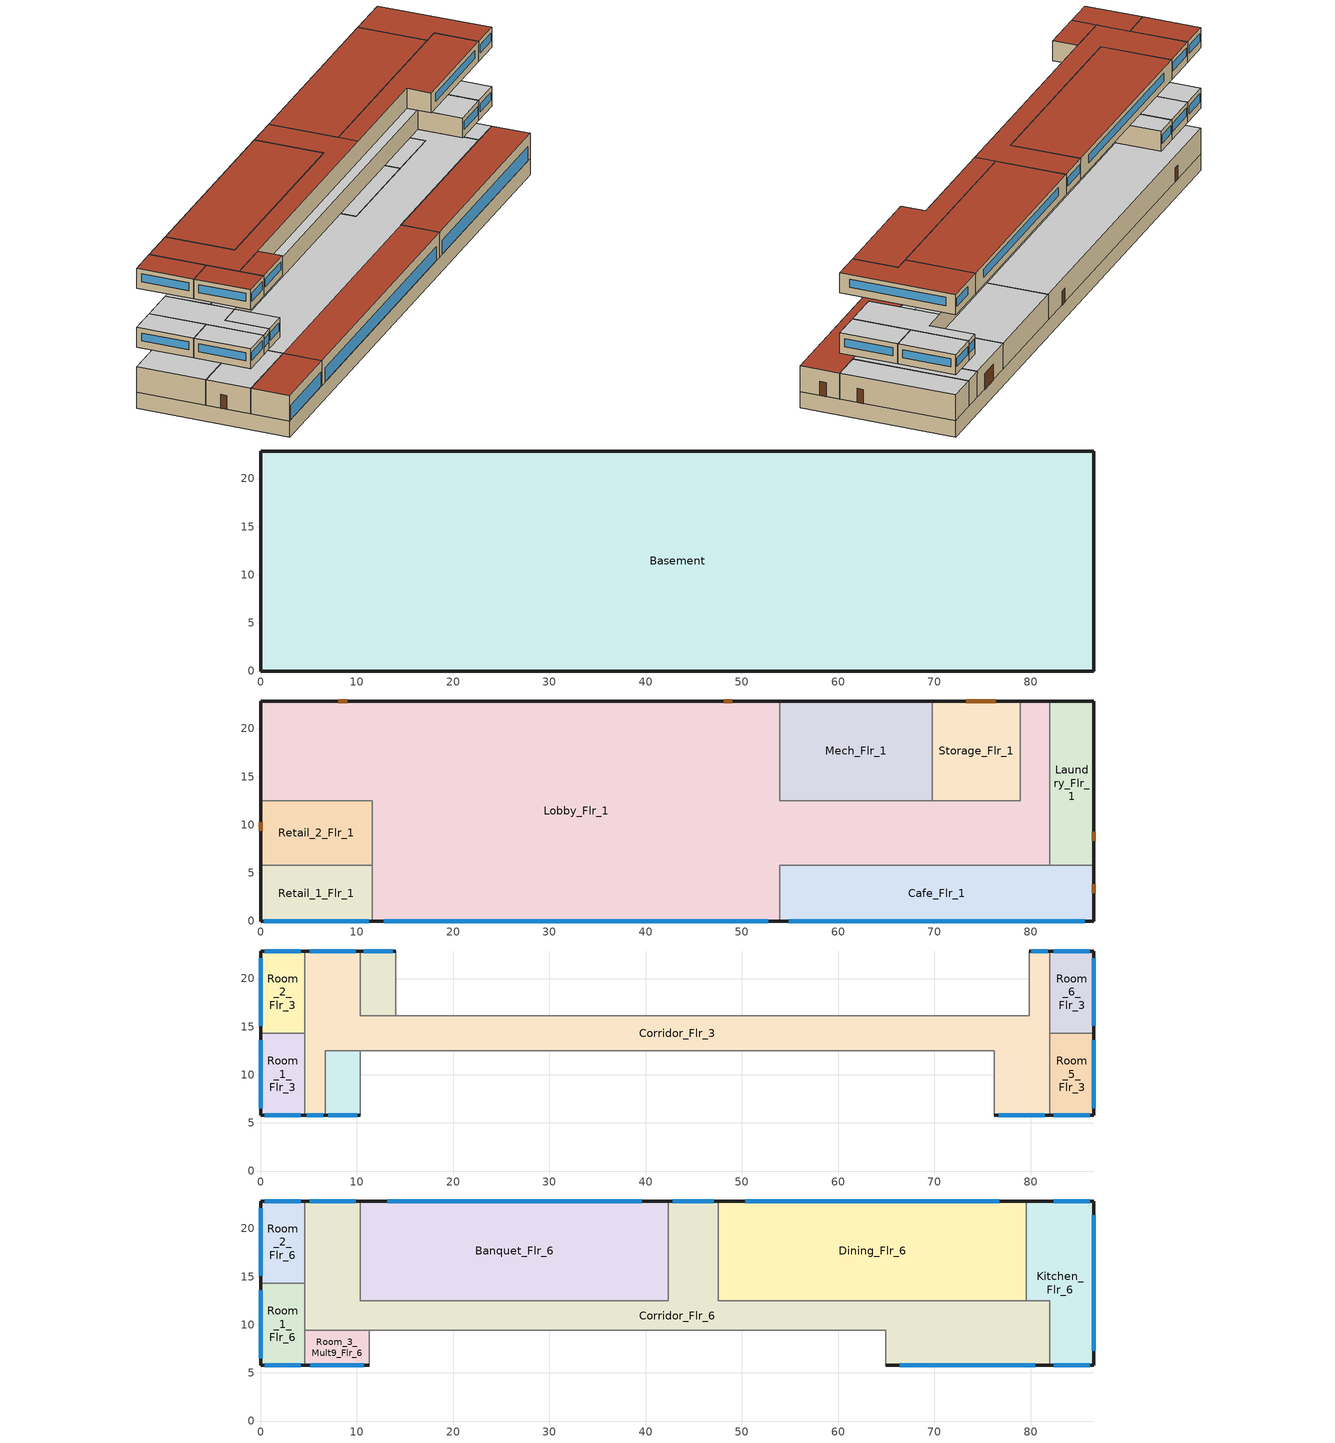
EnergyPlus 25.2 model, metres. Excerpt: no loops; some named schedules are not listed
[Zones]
Basement
 floor adiabatic (basement_floor): 86.56,22.86 86.56,0 0,0 0,22.86 z-2.44
 wall ground (Basement_Wall_North_Cfactor): 86.56,22.86 0,22.86 z-2.44:0
 wall ground (Basement_Wall_East_Cfactor): 86.56,0 86.56,22.86 z-2.44:0
 wall ground (Basement_Wall_South_Cfactor): 0,0 86.56,0 z-2.44:0
 wall ground (Basement_Wall_West_Cfactor): 0,22.86 0,0 z-2.44:0
Retail_1_Flr_1
 floor to Basement (nonres_floor): 11.58,5.79 11.58,0 0,0 0,5.79 z0
 wall outside (nonres_ext_wall_grd): 0,5.79 0,0 11.58,0 z0:3.96
 wall to Retail_2_Flr_1 (int_wall): 11.58,5.79 0,5.79 z0:3.96
 wall to Lobby_Flr_1 (int_wall): 11.58,0 11.58,5.79 z0:3.96
 window (NonresWindow_U_0.248_SHGC_0.21): 0.33,0 11.25,0 z0.15:2.28
 roof outside (nonres_roof): 0,5.79 0,0 11.58,0 11.58,5.79 z3.96
Retail_2_Flr_1
 floor to Basement (nonres_floor): 11.58,12.5 11.58,5.79 0,5.79 0,12.5 z0
 wall outside (nonres_ext_wall_grd): 0,12.5 0,5.79 z0:3.96
 wall to Lobby_Flr_1 (int_wall): 11.58,5.79 11.58,12.5 0,12.5 z0:3.96
 door (Swinging Door_con): 0,10.28 0,9.37 z0:2.13
 ceiling adiabatic (nonres_floor_ceiling): 0,12.5 0,5.79 11.58,5.79 11.58,12.5 z3.96
Mech_Flr_1
 floor to Basement (nonres_floor): 69.8,22.86 69.8,12.5 53.95,12.5 53.95,22.86 z0
 wall outside (nonres_ext_wall_grd): 69.8,22.86 53.95,22.86 z0:3.96
 wall to Storage_Flr_1 (int_wall): 69.8,12.5 69.8,22.86 z0:3.96
 wall to Lobby_Flr_1 (int_wall): 53.95,22.86 53.95,12.5 69.8,12.5 z0:3.96
 ceiling adiabatic (nonres_floor_ceiling): 53.95,22.86 53.95,12.5 69.8,12.5 69.8,22.86 z3.96
Storage_Flr_1
 floor to Basement (nonres_floor): 78.94,22.86 78.94,12.5 69.8,12.5 69.8,22.86 z0
 wall outside (nonres_ext_wall_grd): 78.94,22.86 69.8,22.86 z0:3.96
 wall to Lobby_Flr_1 (int_wall): 69.8,12.5 78.94,12.5 78.94,22.86 z0:3.96
 door (Overhead Door_con): 76.37,22.86 73.32,22.86 z0:2.44
 ceiling adiabatic (nonres_floor_ceiling): 69.8,22.86 69.8,12.5 78.94,12.5 78.94,22.86 z3.96
Laundry_Flr_1
 floor to Basement (nonres_floor): 86.56,22.86 86.56,5.79 81.99,5.79 81.99,22.86 z0
 wall outside (nonres_ext_wall_grd): 86.56,5.79 86.56,22.86 81.99,22.86 z0:3.96
 wall to Cafe_Flr_1 (int_wall): 81.99,5.79 86.56,5.79 z0:3.96
 wall to Lobby_Flr_1 (int_wall): 81.99,22.86 81.99,5.79 z0:3.96
 door (Swinging Door_con): 86.56,8.36 86.56,9.28 z0:2.13
 ceiling adiabatic (nonres_floor_ceiling): 81.99,22.86 81.99,5.79 86.56,5.79 86.56,22.86 z3.96
Cafe_Flr_1
 floor to Basement (nonres_floor): 86.56,5.79 86.56,0 53.95,0 53.95,5.79 z0
 wall outside (nonres_ext_wall_grd): 53.95,0 86.56,0 86.56,5.79 z0:3.96
 wall to Lobby_Flr_1 (int_wall): 81.99,5.79 53.95,5.79 53.95,0 z0:3.96
 window (NonresWindow_U_0.248_SHGC_0.21): 54.88,0 85.63,0 z0.15:2.28
 door (Swinging Door_con): 86.56,2.9 86.56,3.81 z0:2.13
 roof outside (nonres_roof): 53.95,5.79 53.95,0 86.56,0 86.56,5.79 z3.96
Lobby_Flr_1
 floor to Basement (nonres_floor): 0,12.5 0,22.86 53.95,22.86 53.95,0 11.58,0 11.58,12.5 z0; 53.95,12.5 78.94,12.5 78.94,22.86 81.99,22.86 81.99,5.79 53.95,5.79 z0
 wall outside (nonres_ext_wall_grd): 53.95,22.86 0,22.86 0,12.5 / 81.99,22.86 78.94,22.86 / 11.58,0 53.95,0 z0:3.96
 window (NonresWindow_U_0.248_SHGC_0.21): 12.79,0 52.74,0 z0.15:2.28
 door (Swinging Door_con): 49,22.86 48.09,22.86 / 8.99,22.86 8.08,22.86 z0:2.13
 ceiling adiabatic (nonres_floor_ceiling): 0,12.5 11.58,12.5 11.58,5.79 81.99,5.79 81.99,22.86 78.94,22.86 78.94,12.5 53.95,12.5 53.95,22.86 0,22.86 z3.96
 roof outside (nonres_roof): 11.58,5.79 11.58,0 53.95,0 53.95,5.79 z3.96
Room_1_Flr_3
 floor adiabatic (nonres_floor): 4.57,14.33 4.57,5.79 0,5.79 0,14.33 z7.01
 wall outside (res_ext_wall_mid): 0,14.33 0,5.79 4.57,5.79 z7.01:10.06
 wall to Room_2_Flr_3 (int_wall): 4.57,14.33 0,14.33 z7.01:10.06
 wall to Corridor_Flr_3 (int_wall): 4.57,5.79 4.57,14.33 z7.01:10.06
 window (ResWindow_U_0.248_SHGC_0.21): 0.4,5.79 4.17,5.79 / 0,13.58 0,6.54 z8.11:9.33
 ceiling adiabatic (nonres_floor_ceiling): 0,14.33 0,5.79 4.57,5.79 4.57,14.33 z10.06
Room_2_Flr_3
 floor adiabatic (nonres_floor): 4.57,22.86 4.57,14.33 0,14.33 0,22.86 z7.01
 wall outside (res_ext_wall_mid): 4.57,22.86 0,22.86 0,14.33 z7.01:10.06
 wall to Corridor_Flr_3 (int_wall): 4.57,14.33 4.57,22.86 z7.01:10.06
 window (ResWindow_U_0.248_SHGC_0.21): 4.17,22.86 0.4,22.86 / 0,22.11 0,15.07 z8.11:9.33
 ceiling adiabatic (nonres_floor_ceiling): 0,22.86 0,14.33 4.57,14.33 4.57,22.86 z10.06
Room_3_Mult19_Flr_3
 floor adiabatic (nonres_floor): 10.36,12.5 10.36,5.79 6.71,5.79 6.71,12.5 z7.01
 wall outside (res_ext_wall_mid): 6.71,5.79 10.36,5.79 z7.01:10.06
 wall adiabatic (int_wall): 10.36,5.79 10.36,12.5 6.71,12.5 6.71,5.79 z7.01:10.06
 window (ResWindow_U_0.248_SHGC_0.21): 7.03,5.79 10.04,5.79 z8.11:9.33
 ceiling adiabatic (nonres_floor_ceiling): 6.71,12.5 6.71,5.79 10.36,5.79 10.36,12.5 z10.06
Room_4_Mult19_Flr_3
 floor adiabatic (nonres_floor): 14.02,22.86 14.02,16.15 10.36,16.15 10.36,22.86 z7.01
 wall outside (res_ext_wall_mid): 14.02,22.86 10.36,22.86 z7.01:10.06
 wall adiabatic (int_wall): 10.36,22.86 10.36,16.15 14.02,16.15 14.02,22.86 z7.01:10.06
 window (ResWindow_U_0.248_SHGC_0.21): 13.7,22.86 10.68,22.86 z8.11:9.33
 ceiling adiabatic (nonres_floor_ceiling): 10.36,22.86 10.36,16.15 14.02,16.15 14.02,22.86 z10.06
Room_5_Flr_3
 floor adiabatic (nonres_floor): 86.56,14.33 86.56,5.79 81.99,5.79 81.99,14.33 z7.01
 wall outside (res_ext_wall_mid): 81.99,5.79 86.56,5.79 86.56,14.33 z7.01:10.06
 wall to Room_6_Flr_3 (int_wall): 86.56,14.33 81.99,14.33 z7.01:10.06
 wall to Corridor_Flr_3 (int_wall): 81.99,14.33 81.99,5.79 z7.01:10.06
 window (ResWindow_U_0.248_SHGC_0.21): 86.56,6.54 86.56,13.58 / 82.39,5.79 86.16,5.79 z8.11:9.33
 ceiling adiabatic (nonres_floor_ceiling): 81.99,14.33 81.99,5.79 86.56,5.79 86.56,14.33 z10.06
Room_6_Flr_3
 floor adiabatic (nonres_floor): 86.56,22.86 86.56,14.33 81.99,14.33 81.99,22.86 z7.01
 wall outside (res_ext_wall_mid): 86.56,14.33 86.56,22.86 81.99,22.86 z7.01:10.06
 wall to Corridor_Flr_3 (int_wall): 81.99,22.86 81.99,14.33 z7.01:10.06
 window (ResWindow_U_0.248_SHGC_0.21): 86.16,22.86 82.39,22.86 / 86.56,15.07 86.56,22.11 z8.11:9.33
 ceiling adiabatic (nonres_floor_ceiling): 81.99,22.86 81.99,14.33 86.56,14.33 86.56,22.86 z10.06
Corridor_Flr_3
 floor adiabatic (nonres_floor): 4.57,5.79 4.57,22.86 10.36,22.86 10.36,12.5 6.71,12.5 6.71,5.79 z7.01; 10.36,16.15 76.2,16.15 76.2,12.5 10.36,12.5 z7.01; 76.2,16.15 79.86,16.15 79.86,22.86 81.99,22.86 81.99,5.79 76.2,5.79 z7.01
 wall outside (nonres_ext_wall_mid): 10.36,22.86 4.57,22.86 / 81.99,22.86 79.86,22.86 / 4.57,5.79 6.71,5.79 / 76.2,5.79 81.99,5.79 z7.01:10.06
 wall adiabatic (int_wall): 6.71,5.79 6.71,12.5 76.2,12.5 76.2,5.79 / 79.86,22.86 79.86,16.15 10.36,16.15 10.36,22.86 z7.01:10.06
 window (NonresWindow_U_0.248_SHGC_0.21): 9.86,22.86 5.08,22.86 / 81.81,22.86 80.04,22.86 / 4.76,5.79 6.52,5.79 / 76.71,5.79 81.48,5.79 z8.11:9.33
 ceiling adiabatic (nonres_floor_ceiling): 4.57,5.79 6.71,5.79 6.71,12.5 10.36,12.5 10.36,22.86 4.57,22.86 z10.06; 10.36,12.5 76.2,12.5 76.2,16.15 10.36,16.15 z10.06; 76.2,5.79 81.99,5.79 81.99,22.86 79.86,22.86 79.86,16.15 76.2,16.15 z10.06
Room_1_Flr_6
 floor adiabatic (nonres_floor): 4.57,14.33 4.57,5.79 0,5.79 0,14.33 z16.15
 wall outside (res_ext_wall_top): 0,14.33 0,5.79 4.57,5.79 z16.15:19.2
 wall to Room_2_Flr_6 (int_wall): 4.57,14.33 0,14.33 z16.15:19.2
 wall adiabatic (int_wall): 4.57,5.79 4.57,14.33 z16.15:19.2
 window (ResWindow_U_0.248_SHGC_0.21): 0.4,5.79 4.17,5.79 / 0,13.58 0,6.54 z17.26:18.48
 roof outside (res_roof): 0,14.33 0,5.79 4.57,5.79 4.57,14.33 z19.2
Room_2_Flr_6
 floor adiabatic (nonres_floor): 4.57,22.86 4.57,14.33 0,14.33 0,22.86 z16.15
 wall outside (res_ext_wall_top): 4.57,22.86 0,22.86 0,14.33 z16.15:19.2
 wall adiabatic (int_wall): 4.57,14.33 4.57,22.86 z16.15:19.2
 window (ResWindow_U_0.248_SHGC_0.21): 4.17,22.86 0.4,22.86 / 0,22.11 0,15.07 z17.26:18.48
 roof outside (res_roof): 0,22.86 0,14.33 4.57,14.33 4.57,22.86 z19.2
Room_3_Mult9_Flr_6
 floor adiabatic (nonres_floor): 11.28,9.45 11.28,5.79 4.57,5.79 4.57,9.45 z16.15
 wall outside (res_ext_wall_top): 4.57,5.79 11.28,5.79 z16.15:19.2
 wall adiabatic (int_wall): 11.28,5.79 11.28,9.45 4.57,9.45 4.57,5.79 z16.15:19.2
 window (ResWindow_U_0.248_SHGC_0.21): 5.16,5.79 10.69,5.79 z17.26:18.48
 roof outside (res_roof): 4.57,9.45 4.57,5.79 11.28,5.79 11.28,9.45 z19.2
Banquet_Flr_6
 floor adiabatic (nonres_floor): 42.37,22.86 42.37,12.5 10.36,12.5 10.36,22.86 z16.15
 wall outside (nonres_ext_wall_top): 42.37,22.86 10.36,22.86 z16.15:19.2
 wall to Corridor_Flr_6 (int_wall): 10.36,22.86 10.36,12.5 42.37,12.5 42.37,22.86 z16.15:19.2
 window (NonresWindow_U_0.248_SHGC_0.21): 39.57,22.86 13.16,22.86 z17.26:18.48
 roof outside (nonres_roof): 10.36,22.86 10.36,12.5 42.37,12.5 42.37,22.86 z19.2
Dining_Flr_6
 floor adiabatic (nonres_floor): 79.55,22.86 79.55,12.5 47.55,12.5 47.55,22.86 z16.15
 wall outside (nonres_ext_wall_top): 79.55,22.86 47.55,22.86 z16.15:19.2
 wall to Kitchen_Flr_6 (int_wall): 79.55,12.5 79.55,22.86 z16.15:19.2
 wall adiabatic (int_wall): 47.55,12.5 79.55,12.5 z16.15:19.2
 wall to Corridor_Flr_6 (int_wall): 47.55,22.86 47.55,12.5 z16.15:19.2
 window (NonresWindow_U_0.248_SHGC_0.21): 76.75,22.86 50.35,22.86 z17.26:18.48
 roof outside (nonres_roof): 47.55,22.86 47.55,12.5 79.55,12.5 79.55,22.86 z19.2
Kitchen_Flr_6
 floor adiabatic (nonres_floor): 79.55,12.5 79.55,22.86 86.56,22.86 86.56,5.79 81.99,5.79 81.99,12.5 z16.15
 wall outside (nonres_ext_wall_top): 81.99,5.79 86.56,5.79 86.56,22.86 79.55,22.86 z16.15:19.2
 wall adiabatic (int_wall): 79.55,12.5 81.99,12.5 z16.15:19.2
 wall to Corridor_Flr_6 (int_wall): 81.99,12.5 81.99,5.79 z16.15:19.2
 window (NonresWindow_U_0.248_SHGC_0.21): 86.16,22.86 82.39,22.86 / 86.56,7.29 86.56,21.37 / 82.39,5.79 86.16,5.79 z17.26:18.48
 roof outside (nonres_roof): 79.55,12.5 81.99,12.5 81.99,5.79 86.56,5.79 86.56,22.86 79.55,22.86 z19.2
Corridor_Flr_6
 floor adiabatic (nonres_floor): 4.57,9.45 4.57,22.86 10.36,22.86 10.36,12.5 42.37,12.5 42.37,22.86 47.55,22.86 47.55,12.5 81.99,12.5 81.99,5.79 64.92,5.79 64.92,9.45 z16.15
 wall outside (nonres_ext_wall_top): 10.36,22.86 4.57,22.86 / 47.55,22.86 42.37,22.86 / 64.92,5.79 81.99,5.79 z16.15:19.2
 wall adiabatic (int_wall): 81.99,12.5 47.55,12.5 / 4.57,22.86 4.57,9.45 64.92,9.45 64.92,5.79 z16.15:19.2
 window (NonresWindow_U_0.248_SHGC_0.21): 9.86,22.86 5.08,22.86 / 47.09,22.86 42.82,22.86 / 66.42,5.79 80.5,5.79 z17.26:18.48
 roof outside (nonres_roof): 4.57,9.45 47.55,9.45 47.55,22.86 42.37,22.86 42.37,12.5 10.36,12.5 10.36,22.86 4.57,22.86 z19.2; 47.55,9.45 64.92,9.45 64.92,5.79 81.99,5.79 81.99,12.5 47.55,12.5 z19.2
[Building]
HotelLarge: North Axis=0; Terrain=City; Loads Convergence Tolerance Value=0.04; Temperature Convergence Tolerance Value=0.2; Solar Distribution=FullInteriorAndExterior; Maximum Number of Warmup Days=50; Minimum Number of Warmup Days=6
[Site:Location]
Albuquerque.Intl.Sunport_NM_USA WMO=723650: Latitude=35.04; Longitude=-106.62; Time Zone=-7; Elevation=1620
[SizingPeriod:DesignDay] Day of Month=21; DryBulb Temperature Range Modifier Type=DefaultMultipliers; Humidity Condition Type=Wetbulb; Barometric Pressure=83318; Rain Indicator=No; Snow Indicator=No; Daylight Saving Time Indicator=No
Name | Month | Day Type | Maximum DryBulb Temperature | Daily DryBulb Temperature Range | Wetbulb or DewPoint at Maximum DryBulb | Wind Speed | Wind Direction | Solar Model Indicator | Sky Clearness | ASHRAE Clear Sky Optical Depth for Beam Irradiance taub | ASHRAE Clear Sky Optical Depth for Diffuse Irradiance taud
Albuquerque.Intl.Sunport_NM_USA Ann Htg 99.6% Condns DB | 12 | WinterDesignDay | -7.9 | 0 | -7.9 | 3.2 | 0 | ASHRAEClearSky | 0
Albuquerque.Intl.Sunport_NM_USA Ann Clg .4% Condns DB=>MWB | 7 | SummerDesignDay | 35.1 | 13.5 | 15.7 | 4.4 | 220 | ASHRAETau |  | 0.463 | 1.887
[Site:GroundTemperature:FCfactorMethod]
January Ground Temperature=13.7; February Ground Temperature=7; March Ground Temperature=2.1; April Ground Temperature=2.6; May Ground Temperature=4.3; June Ground Temperature=8.8; July Ground Temperature=13.9; August Ground Temperature=17.8; September Ground Temperature=23.2; October Ground Temperature=25.6; November Ground Temperature=24.1; December Ground Temperature=20.5
[Site:WaterMainsTemperature]
Calculation Method=Correlation; Annual Average Outdoor Air Temperature=13.6333; Maximum Difference In Monthly Average Outdoor Air Temperatures=23.5
[Material]
Name | Roughness | Thickness | Conductivity | Density | Specific Heat | Thermal Absorptance | Solar Absorptance | Visible Absorptance
Std Wood 6inch | MediumSmooth | 0.15 | 0.12 | 540 | 1210 | 0.9 | 0.7 | 0.7
F08 Metal surface | Smooth | 0.0008 | 45.28 | 7824 | 500
F13 Built-up roofing | Rough | 0.0095 | 0.16 | 1120 | 1460 | 0.9 | 0.77
G01 13mm gypsum board | Smooth | 0.0127 | 0.16 | 800 | 1090 | 0.9 | 0.7 | 0.5
200mm Normalweight concrete wall | MediumRough | 0.2032 | 2.31 | 2322 | 832
100mm Normalweight concrete floor | MediumRough | 0.1016 | 2.31 | 2322 | 832
M10 200mm concrete block basement wall | MediumRough | 0.2032 | 1.326 | 1842 | 912
[Material:NoMass] Thermal Absorptance=0.9; Solar Absorptance=0.7
Name | Roughness | Thermal Resistance | Visible Absorptance
Opaque Door panel_con | MediumRough | 0.475973 | 0.7
Overhead Door_con Panel | MediumRough | 0.568097 | 0.7
CP02 CARPET PAD | VeryRough | 0.21648 | 0.8
Nonres_Roof_Insulation; Res_Roof_Insulation | MediumSmooth | 5.30668 | 0.7
Nonres_Exterior_Wall_Insulation_grd | MediumSmooth | 1.15784 | 0.7
Nonres_Exterior_Wall_Insulation_mid | MediumSmooth | 0.958386 | 0.7
Nonres_Exterior_Wall_Insulation_top | MediumSmooth | 0.967686 | 0.7
Res_Exterior_Wall_Insulation_mid | MediumSmooth | 1.10229 | 0.7
Res_Exterior_Wall_Insulation_top | MediumSmooth | 1.11382 | 0.7
Nonres_Floor_Insulation | MediumSmooth | 4.13066 | 0.7
[WindowMaterial:SimpleGlazingSystem] UFactor=1.40821; Solar Heat Gain Coefficient=0.21; Visible Transmittance=0.29
Glazing Layer; Residential Window Glazing Layer
[Construction]
Swinging Door_con: Opaque Door panel_con
Overhead Door_con: Overhead Door_con Panel
InteriorFurnishings: Std Wood 6inch
int_wall: G01 13mm gypsum board, G01 13mm gypsum board
nonres_roof: F13 Built-up roofing, Nonres_Roof_Insulation, F08 Metal surface
res_roof: F13 Built-up roofing, Res_Roof_Insulation, F08 Metal surface
nonres_ext_wall_grd: 200mm Normalweight concrete wall, Nonres_Exterior_Wall_Insulation_grd, G01 13mm gypsum board
nonres_ext_wall_mid: 200mm Normalweight concrete wall, Nonres_Exterior_Wall_Insulation_mid, G01 13mm gypsum board
nonres_ext_wall_top: 200mm Normalweight concrete wall, Nonres_Exterior_Wall_Insulation_top, G01 13mm gypsum board
res_ext_wall_mid: 200mm Normalweight concrete wall, Res_Exterior_Wall_Insulation_mid, G01 13mm gypsum board
res_ext_wall_top: 200mm Normalweight concrete wall, Res_Exterior_Wall_Insulation_top, G01 13mm gypsum board
nonres_floor: Nonres_Floor_Insulation, 100mm Normalweight concrete floor, CP02 CARPET PAD
nonres_floor_ceiling: CP02 CARPET PAD, 100mm Normalweight concrete floor, Nonres_Floor_Insulation
basement_floor: M10 200mm concrete block basement wall, CP02 CARPET PAD
NonresWindow_U_0.248_SHGC_0.21: Glazing Layer
ResWindow_U_0.248_SHGC_0.21: Residential Window Glazing Layer
[Construction:CfactorUndergroundWall] CFactor=0.675682; Height=2.439
Basement_Wall_North_Cfactor; Basement_Wall_East_Cfactor; Basement_Wall_South_Cfactor; Basement_Wall_West_Cfactor
[Zone] Type=1; Ceiling Height=-9999; Floor Area=autocalculate; Part of Total Floor Area=Yes
Name | Multiplier | Volume
Basement | 1 | 4826.41
Retail_1_Flr_1 | 1 | 265.7636
Retail_2_Flr_1 | 1 | 307.7552
Mech_Flr_1 | 1 | 650.7972
Storage_Flr_1 | 1 | 375.4741
Laundry_Flr_1 | 1 | 309.2236
Cafe_Flr_1 | 1 | 748.3463
Lobby_Flr_1 | 1 | 5183.56
Room_1_Flr_3; Room_5_Flr_3 | 4 | 118.9391
Room_2_Flr_3; Room_6_Flr_3 | 4 | 118.9252
Room_3_Mult19_Flr_3 | 76 | 74.7487
Room_4_Mult19_Flr_3 | 76 | 74.7691
Corridor_Flr_3 | 4 | 1186.91
Room_1_Flr_6 | 1 | 118.9391
Room_2_Flr_6 | 1 | 118.9252
Room_3_Mult9_Flr_6 | 9 | 74.7691
Banquet_Flr_6; Dining_Flr_6 | 1 | 1010.89
Kitchen_Flr_6 | 1 | 314.872
Corridor_Flr_6 | 1 | 1256.16
[InternalMass] Construction=InteriorFurnishings
Name | Zone or ZoneList | Surface Area
Basement_InternalMass_1 | Basement | 3957.66
Retail_1_Flr_1_InternalMass_1 | Retail_1_Flr_1 | 134.1427
Retail_2_Flr_1_InternalMass_1 | Retail_2_Flr_1 | 155.3378
Mech_Flr_1_InternalMass_1 | Mech_Flr_1 | 328.4864
Storage_Flr_1_InternalMass_1 | Storage_Flr_1 | 189.5185
Laundry_Flr_1_InternalMass_1 | Laundry_Flr_1 | 156.0789
Cafe_Flr_1_InternalMass_1 | Cafe_Flr_1 | 377.7238
Lobby_Flr_1_InternalMass_1 | Lobby_Flr_1 | 2616.37
Room_1_Flr_3_InternalMass_1 | Room_1_Flr_3 | 78.044
Room_2_Flr_3_InternalMass_1 | Room_2_Flr_3 | 78.0349
Room_3_Mult19_Flr_3_InternalMass_1 | Room_3_Mult19_Flr_3 | 49.0477
Room_4_Mult19_Flr_3_InternalMass_1 | Room_4_Mult19_Flr_3 | 49.0611
Room_5_Flr_3_InternalMass_1 | Room_5_Flr_3 | 78.044
Room_6_Flr_3_InternalMass_1 | Room_6_Flr_3 | 78.0349
Corridor_Flr_3_InternalMass_1 | Corridor_Flr_3 | 778.8094
Room_1_Flr_6_InternalMass_1 | Room_1_Flr_6 | 78.044
Room_2_Flr_6_InternalMass_1 | Room_2_Flr_6 | 78.0349
Room_3_Mult9_Flr_6_InternalMass_1 | Room_3_Mult9_Flr_6 | 49.0611
Banquet_Flr_6_InternalMass_1 | Banquet_Flr_6 | 663.3149
Dining_Flr_6_InternalMass_1 | Dining_Flr_6 | 663.3149
Kitchen_Flr_6_InternalMass_1 | Kitchen_Flr_6 | 206.6089
Corridor_Flr_6_InternalMass_1 | Corridor_Flr_6 | 824.2494
[People] Number of People Calculation Method=People; Fraction Radiant=0.3; Sensible Heat Fraction=AUTOCALCULATE; Activity Level Schedule=ACTIVITY_SCH; Enable ASHRAE 55 Comfort Warnings=No; Mean Radiant Temperature Calculation Type=EnclosureAveraged; Work Efficiency Schedule=WORK_EFF_SCH; Clothing Insulation Calculation Method=ClothingInsulationSchedule; Clothing Insulation Schedule=CLOTHING_SCH; Air Velocity Schedule=AIR_VELO_SCH; Thermal Comfort Model 1 Type=FANGER
Name | Zone or ZoneList or Space or SpaceList | Number of People Schedule | Number of People
Basement People | Basement | BLDG_OCC_SCH | 106.499
Retail_1_Flr_1 People | Retail_1_Flr_1 | BLDG_OCC_SCH | 10.829
Retail_2_Flr_1 People | Retail_2_Flr_1 | BLDG_OCC_SCH | 12.54
Laundry_Flr_1 People | Laundry_Flr_1 | BLDG_OCC_SCH | 8.4
Cafe_Flr_1 People | Cafe_Flr_1 | BLDG_OCC_SCH | 142.3
Lobby_Flr_1 People | Lobby_Flr_1 | BLDG_OCC_SCH | 422.435
Room_1_Flr_3 People | Room_1_Flr_3 | GuestRoom_Occ_Sch | 1.5
Room_2_Flr_3 People | Room_2_Flr_3 | GuestRoom_Occ_Sch | 1.5
Room_3_Mult19_Flr_3 People | Room_3_Mult19_Flr_3 | ALWAYS_OFF | 1.5
Room_4_Mult19_Flr_3 People | Room_4_Mult19_Flr_3 | GuestRoom_Occ_Sch | 1.5
Room_5_Flr_3 People | Room_5_Flr_3 | GuestRoom_Occ_Sch | 1.5
Room_6_Flr_3 People | Room_6_Flr_3 | GuestRoom_Occ_Sch | 1.5
Room_1_Flr_6 People | Room_1_Flr_6 | GuestRoom_Occ_Sch | 1.5
Room_2_Flr_6 People | Room_2_Flr_6 | GuestRoom_Occ_Sch | 1.5
Room_3_Mult9_Flr_6 People | Room_3_Mult9_Flr_6 | GuestRoom_Occ_Sch | 1.5
Banquet_Flr_6 People | Banquet_Flr_6 | BLDG_OCC_SCH | 249.896
Dining_Flr_6 People | Dining_Flr_6 | BLDG_OCC_SCH | 249.896
Kitchen_Flr_6 People | Kitchen_Flr_6 | BLDG_OCC_SCH | 22.238
STORAGE_FLR_1 People | STORAGE_FLR_1 | BLDG_OCC_SCH | 2.04
CORRIDOR_FLR_3 People | CORRIDOR_FLR_3 | BLDG_OCC_SCH | 20.957
CORRIDOR_FLR_6 People | CORRIDOR_FLR_6 | BLDG_OCC_SCH | 22.18
MECH_FLR_1 People | MECH_FLR_1 | BLDG_OCC_SCH | 2.652
[Lights] Design Level Calculation Method=Watts/Area; Return Air Fraction=0; Fraction Radiant=0.7; Fraction Visible=0.2; Fraction Replaceable=1; EndUse Subcategory=LightsWired; Return Air Fraction Calculated from Plenum Temperature=No
Name | Zone or ZoneList or Space or SpaceList | Schedule | Watts per Floor Area
Basement_Lights | Basement | ltg_sch_basement | 6.20374
Retail_1_Flr_1_Lights | Retail_1_Flr_1 | ltg_sch_retail | 7.55566
Retail_2_Flr_1_Lights | Retail_2_Flr_1 | ltg_sch_retail | 7.55566
Mech_Flr_1_Lights | Mech_Flr_1 | ltg_sch_mechanic | 7.26025
Storage_Flr_1_Lights | Storage_Flr_1 | ltg_sch_storage | 3.779423
Laundry_Flr_1_Lights | Laundry_Flr_1 | ltg_sch_laundry | 5.21511
Cafe_Flr_1_Lights | Cafe_Flr_1 | ltg_sch_dining | 7.771532
Lobby_Flr_1_Lights | Lobby_Flr_1 | ltg_sch_lobby | 8.180564
Room_1_Flr_3_Lights | Room_1_Flr_3 | ltg_sch_guestroom | 4.4132
Room_2_Flr_3_Lights | Room_2_Flr_3 | ltg_sch_guestroom | 4.4132
Room_3_Mult19_Flr_3_Lights | Room_3_Mult19_Flr_3 | ltg_sch_guestroom | 4.4132
Room_4_Mult19_Flr_3_Lights | Room_4_Mult19_Flr_3 | ltg_sch_guestroom | 4.4132
Room_5_Flr_3_Lights | Room_5_Flr_3 | ltg_sch_guestroom | 4.4132
Room_6_Flr_3_Lights | Room_6_Flr_3 | ltg_sch_guestroom | 4.4132
Corridor_Flr_3_Lights | Corridor_Flr_3 | ltg_sch_corridor | 4.499314
Room_1_Flr_6_Lights | Room_1_Flr_6 | ltg_sch_guestroom | 4.4132
Room_2_Flr_6_Lights | Room_2_Flr_6 | ltg_sch_guestroom | 4.4132
Room_3_Mult9_Flr_6_Lights | Room_3_Mult9_Flr_6 | ltg_sch_guestroom | 4.4132
Banquet_Flr_6_Lights | Banquet_Flr_6 | ltg_sch_dining | 7.771532
Dining_Flr_6_Lights | Dining_Flr_6 | ltg_sch_dining | 7.771532
Kitchen_Flr_6_Lights | Kitchen_Flr_6 | ltg_sch_kitchen | 12.1686
Corridor_Flr_6_Lights | Corridor_Flr_6 | ltg_sch_corridor | 4.499314
[ElectricEquipment] Design Level Calculation Method=EquipmentLevel
Name | Zone or ZoneList or Space or SpaceList | Schedule | Design Level | Fraction Latent | Fraction Radiant | Fraction Lost | EndUse Subcategory
Basement_MiscPlug_Equip | Basement | BASEMENT_EQUIP_SCH | 10646.1 | 0 | 0.5 | 0 | MiscPlug
Retail_1_Flr_1_MiscPlug_Equip | Retail_1_Flr_1 | BLDG_EQUIP_SCH | 721.6879 | 0 | 0.5 | 0 | MiscPlug
Retail_2_Flr_1_MiscPlug_Equip | Retail_2_Flr_1 | BLDG_EQUIP_SCH | 835.7173 | 0 | 0.5 | 0 | MiscPlug
Mech_Flr_1_MiscPlug_Equip | Mech_Flr_1 | BLDG_EQUIP_SCH | 883.6283 | 0 | 0.5 | 0 | MiscPlug
Storage_Flr_1_MiscPlug_Equip | Storage_Flr_1 | BLDG_EQUIP_SCH | 254.9024 | 0 | 0.5 | 0 | MiscPlug
Laundry_Flr_1_MiscPlug_Equip | Laundry_Flr_1 | BLDG_EQUIP_SCH | 4813.47 | 0 | 0.5 | 0 | MiscPlug
Cafe_Flr_1_MiscPlug_Equip | Cafe_Flr_1 | BLDG_EQUIP_SCH | 1016.08 | 0 | 0.5 | 0 | MiscPlug
Lobby_Flr_1_MiscPlug_Equip | Lobby_Flr_1 | BLDG_EQUIP_SCH | 10557.1 | 0 | 0.5 | 0 | MiscPlug
Room_1_Flr_3_PlugMisc_Equip | Room_1_Flr_3 | Guestroom_Eqp_Sch_Adva | 263.3986 | 0 | 0.5 | 0 | MiscPlug
Room_2_Flr_3_PlugMisc_Equip | Room_2_Flr_3 | Guestroom_Eqp_Sch_Adva | 263.3678 | 0 | 0.5 | 0 | MiscPlug
Room_3_Mult19_Flr_3_PlugMisc_Equip | Room_3_Mult19_Flr_3 | Guestroom_Eqp_Sch_Adva | 257.9908 | 0 | 0.5 | 0 | MiscPlug
Room_4_Mult19_Flr_3_PlugMisc_Equip | Room_4_Mult19_Flr_3 | Guestroom_Eqp_Sch_Adva | 258.0614 | 0 | 0.5 | 0 | MiscPlug
Room_5_Flr_3_PlugMisc_Equip | Room_5_Flr_3 | Guestroom_Eqp_Sch_Adva | 263.3986 | 0 | 0.5 | 0 | MiscPlug
Room_6_Flr_3_PlugMisc_Equip | Room_6_Flr_3 | Guestroom_Eqp_Sch_Adva | 263.3678 | 0 | 0.5 | 0 | MiscPlug
Room_1_Flr_6_PlugMisc_Equip | Room_1_Flr_6 | Guestroom_Eqp_Sch_Adva | 263.3986 | 0 | 0.5 | 0 | MiscPlug
Room_2_Flr_6_PlugMisc_Equip | Room_2_Flr_6 | Guestroom_Eqp_Sch_Adva | 263.3678 | 0 | 0.5 | 0 | MiscPlug
Room_3_Mult9_Flr_6_PlugMisc_Equip | Room_3_Mult9_Flr_6 | Guestroom_Eqp_Sch_Adva | 258.0614 | 0 | 0.5 | 0 | MiscPlug
Banquet_Flr_6_MiscPlug_Equip | Banquet_Flr_6 | Kitchen_Elec_Equip_SCH | 22493 | 0 | 0.5 | 0 | Cooking
Dining_Flr_6_MiscPlug_Equip | Dining_Flr_6 | Kitchen_Elec_Equip_SCH | 22493 | 0 | 0.5 | 0 | Cooking
Kitchen_Flr_6_MiscElec_Equip | Kitchen_Flr_6 | Kitchen_Elec_Equip_SCH | 52482.8 | 0.2 | 0.5 | 0.1 | Cooking
Kitchen_Flr_6_Reach-in-Freezer | Kitchen_Flr_6 | Always_on | 277.5 | 0 | 0.25 | 0 | ReachInFreezer
Kitchen_Flr_6_Reach-in-Refrigerator | Kitchen_Flr_6 | Always_on | 156.7 | 0 | 0.25 | 0 | ReachInRefrigerator
[GasEquipment] Design Level Calculation Method=EquipmentLevel
Name | Zone or ZoneList or Space or SpaceList | Schedule | Design Level | Fraction Latent | Fraction Radiant | Fraction Lost | EndUse Subcategory
Laundry_Flr_1_MiscGas_Equip | Laundry_Flr_1 | BLDG_EQUIP_SCH | 41817.4 | 0 | 0.5 | 0 | Laundry
Kitchen_Flr_6_MiscGas_Equip | Kitchen_Flr_6 | Kitchen_Gas_Equip_SCH | 249920 | 0.1 | 0.2 | 0.7 | Cooking
[ZoneInfiltration:DesignFlowRate] Schedule=INFIL_QUARTER_ON_SCH; Design Flow Rate Calculation Method=Flow/ExteriorWallArea; Flow Rate per Exterior Surface Area=0.000569572; Constant Term Coefficient=1; Temperature Term Coefficient=0; Velocity Term Coefficient=0; Velocity Squared Term Coefficient=0
Name | Zone or ZoneList or Space or SpaceList
Retail_1_Flr_1_Infiltration | Retail_1_Flr_1
Retail_2_Flr_1_Infiltration | Retail_2_Flr_1
Mech_Flr_1_Infiltration | Mech_Flr_1
Storage_Flr_1_Infiltration | Storage_Flr_1
Laundry_Flr_1_Infiltration | Laundry_Flr_1
Cafe_Flr_1_Infiltration | Cafe_Flr_1
Lobby_Flr_1_Infiltration | Lobby_Flr_1
Room_1_Flr_3_Infiltration | Room_1_Flr_3
Room_2_Flr_3_Infiltration | Room_2_Flr_3
Room_3_Mult19_Flr_3_Infiltration | Room_3_Mult19_Flr_3
Room_4_Mult19_Flr_3_Infiltration | Room_4_Mult19_Flr_3
Room_5_Flr_3_Infiltration | Room_5_Flr_3
Room_6_Flr_3_Infiltration | Room_6_Flr_3
Corridor_Flr_3_Infiltration | Corridor_Flr_3
Room_1_Flr_6_Infiltration | Room_1_Flr_6
Room_2_Flr_6_Infiltration | Room_2_Flr_6
Room_3_Mult9_Flr_6_Infiltration | Room_3_Mult9_Flr_6
Banquet_Flr_6_Infiltration | Banquet_Flr_6
Dining_Flr_6_Infiltration | Dining_Flr_6
Kitchen_Flr_6_Infiltration | Kitchen_Flr_6
Corridor_Flr_6_Infiltration | Corridor_Flr_6
[ZoneVentilation:WindandStackOpenArea] Opening Area=0.02; Opening Area Fraction Schedule=Sliding_Doors_Ventilation_Availability_SCH; Opening Effectiveness=autocalculate; Height Difference=9.6007; Discharge Coefficient for Opening=autocalculate; Minimum Indoor Temperature=18.89; Maximum Indoor Temperature=25.56; Delta Temperature=-100; Minimum Outdoor Temperature=15.56; Maximum Outdoor Temperature=23.89; Maximum Wind Speed=40
Name | Zone or Space | Effective Angle
Room_1_Flr_3 Sliding Door Ventilation | Room_1_Flr_3 | 180
Room_2_Flr_3 Sliding Door Ventilation | Room_2_Flr_3 | 0
Room_3_Mult19_Flr_3 Sliding Door Ventilation | Room_3_Mult19_Flr_3 | 180
Room_4_Mult19_Flr_3 Sliding Door Ventilation | Room_4_Mult19_Flr_3 | 0
Room_5_Flr_3 Sliding Door Ventilation | Room_5_Flr_3 | 180
Room_6_Flr_3 Sliding Door Ventilation | Room_6_Flr_3 | 0
Room_1_Flr_6 Sliding Door Ventilation | Room_1_Flr_6 | 180
Room_2_Flr_6 Sliding Door Ventilation | Room_2_Flr_6 | 0
Room_3_Mult9_Flr_6 Sliding Door Ventilation | Room_3_Mult9_Flr_6 | 180
[Exterior:Lights]
Exterior Facade Lighting: Schedule=Exterior_Lgt_ALWAYS_ON; Design Level=9571.94; Control Option=AstronomicalClock; EndUse Subcategory=General
[Exterior:FuelEquipment] Fuel Use Type=Electricity
Name | Schedule | Design Level | EndUse Subcategory
Elevators | BLDG_ELEVATORS | 44860.63 | ElevatorLift
Elevators_Lights_Fan | ELEV_LIGHT_FAN_SCH_ADD_DF | 315.94 | ElevatorLightsFan
[HVACTemplate:Zone:VRF] Template VRF System=VRF_System_1; Heating Supply Air Flow Rate=Autosize; No Heating Supply Air Flow Rate=Autosize; Cooling Outdoor Air Flow Rate=Autosize; Heating Outdoor Air Flow Rate=Autosize; No Load Outdoor Air Flow Rate=Autosize; Outdoor Air Method=Autosize; Outdoor Air Flow Rate per Person=Autosize; Outdoor Air Flow Rate per Zone Floor Area=Autosize; Outdoor Air Flow Rate per Zone=Autosize; Design Specification Outdoor Air Object=Autosize; Design Specification Zone Air Distribution Object=Autosize; System Availability Schedule=Autosize
Name | Cooling Coil Availability Schedule | Cooling Coil Gross Rated Total Capacity | Heat Pump Heating Coil Availability Schedule | Zone Terminal Unit Off Parasitic Electric Energy Use | Dedicated Outdoor Air System | Template Thermostat
Basement; Retail_1_Flr_1; Retail_2_Flr_1; Storage_Flr_1; Laundry_Flr_1; Cafe_Flr_1; Lobby_Flr_1; Room_1_Flr_3; Room_2_Flr_3; Room_3_Mult19_Flr_3 | Autosize | Autosize | Autosize | Autosize | -5
Room_4_Mult19_Flr_3 | Autosize | Autosize | Autosize | Autosize | -5 | Thermostat_Room_4_Mult19_Flr_3
Room_5_Flr_3 | Autosize | Autosize | Autosize | Autosize | -5 | Thermostat_Room_5_Flr_3
Room_6_Flr_3 | Autosize | Autosize | Autosize | Autosize | -5 | Thermostat_Room_6_Flr_3
Corridor_Flr_3 | Autosize | Autosize | Autosize | Autosize | -5 | Thermostat_Corridor_Flr_3
Room_1_Flr_6 | Autosize | Autosize | Autosize | Autosize | -5 | Thermostat_Room_1_Flr_6
Room_2_Flr_6 | Autosize | Autosize | Autosize | Autosize | -5 | Thermostat_Room_2_Flr_6
Room_3_Mult9_Flr_6 | Autosize | Autosize | Autosize | Autosize | -5 | Thermostat_Room_3_Mult9_Flr_6
Banquet_Flr_6 | Autosize | Autosize | Autosize | Autosize | -5 | Thermostat_Banquet_Flr_6
Dining_Flr_6 |  |  |  |  |  | Thermostat_Dining_Flr_6
[HVACTemplate:System:VRF]
VRF_System_1: Gross Rated Total Cooling Capacity=Autosize; Gross Rated Cooling COP=3.8; Minimum Outdoor Temperature in Cooling Mode=-6; Maximum Outdoor Temperature in Cooling Mode=43; Gross Rated Heating Capacity=Autosize; Rated Heating Capacity Sizing Ratio=1.2; Gross Rated Heating COP=4.2; Minimum Outdoor Temperature in Heating Mode=-25; Maximum Outdoor Temperature in Heating Mode=20; Minimum Heat Pump PartLoad Ratio=0.15; Zone Name for Master Thermostat Location=Basement; Master Thermostat Priority Control Type=LoadPriority
[ZoneControl:Thermostat] Control Type Schedule=ThermostatSetpoint:DualSetpoint; Control 1=Htg-SetP-Sch
Name | Zone or ZoneList
Thermostat_Basement | Basement
Thermostat_Retail_1_Flr_1 | Retail_1_Flr_1
Thermostat_Retail_2_Flr_1 | Retail_2_Flr_1
Thermostat_Storage_Flr_1 | Storage_Flr_1
Thermostat_Laundry_Flr_1 | Laundry_Flr_1
Thermostat_Cafe_Flr_1 | Cafe_Flr_1
Thermostat_Lobby_Flr_1 | Lobby_Flr_1
Thermostat_Room_1_Flr_3 | Room_1_Flr_3
Thermostat_Room_2_Flr_3 | Room_2_Flr_3
Thermostat_Room_3_Mult19_Flr_3 | Room_3_Mult19_Flr_3
Thermostat_Room_4_Mult19_Flr_3 | Room_4_Mult19_Flr_3
Thermostat_Room_5_Flr_3 | Room_5_Flr_3
Thermostat_Room_6_Flr_3 | Room_6_Flr_3
Thermostat_Corridor_Flr_3 | Corridor_Flr_3
Thermostat_Room_1_Flr_6 | Room_1_Flr_6
Thermostat_Room_2_Flr_6 | Room_2_Flr_6
Thermostat_Room_3_Mult9_Flr_6 | Room_3_Mult9_Flr_6
Thermostat_Banquet_Flr_6 | Banquet_Flr_6
Thermostat_Dining_Flr_6 | Dining_Flr_6
Thermostat_Kitchen_Flr_6 | Kitchen_Flr_6
Thermostat_Corridor_Flr_6 | Corridor_Flr_6
[WaterHeater:Mixed] Deadband Temperature Difference=2; Maximum Temperature Limit=82.2222; Heater Control Type=Cycle; Heater Minimum Capacity=0; Off Cycle Parasitic Heat Fraction to Tank=0; Ambient Temperature Indicator=Zone
Name | Tank Volume | Setpoint Temperature Schedule | Heater Maximum Capacity | Heater Fuel Type | Heater Thermal Efficiency | Off Cycle Parasitic Fuel Type | Ambient Temperature Zone | Off Cycle Loss Coefficient to Ambient Temperature | On Cycle Loss Coefficient to Ambient Temperature | Peak Use Flow Rate | Use Flow Rate Fraction Schedule | Cold Water Supply Temperature Schedule
SWH Booster E Water Heater | 0.0227125 | Booster Water Setpoint Temp Schedule | 8000 | Electricity | 1 | Electricity | KITCHEN_FLR_6 | 1.05316 | 1.05316 | 8.391e-05 | BLDG_SWH_SCH | Booster Water Inlet Temp Schedule
SWH Laundry G Water Heater | 1.13562 | Laundry Setpoint Temp Schedule | 163316 | NaturalGas | 0.95 | NaturalGas | BASEMENT | 11.2541 | 11.2541 | 0.000516 | LAUNDRY_SWH_SCH
[SCHEDULE:COMPACT]
ltg_sch_kitchen; ltg_sch_mechanic: Through: 12/31, For: SummerDesignDay, Until: 24:00, 1, For: WinterDesignDay, Until: 24:00, 0, For: Weekdays, Until: 1:00, 0.14, Until: 2:00, 0.105, Until: 5:00, 0.07, Until: 6:00, 0.14, Until: 7:00, 0.28, Until: 8:00, 0.35, Until: 10:00, 0.28, Until: 18:00, 0.175, Until: 19:00, 0.42, Until: 20:00, 0.56, Until: 21:00, 0.63, Until: 22:00, 0.56, Until: 23:00, 0.42, Until: 24:00, 0.21, For: Saturday, Until: 2:00, 0.14, Until: 6:00, 0.07, Until: 8:00, 0.21, Until: 10:00, 0.28, Until: 11:00, 0.21, Until: 18:00, 0.175, Until: 19:00, 0.42, Until: 22:00, 0.49, Until: 23:00, 0.42, Until: 24:00, 0.21, For: AllOtherDays, Until: 2:00, 0.21, Until: 6:00, 0.14, Until: 7:00, 0.21, Until: 9:00, 0.28, Until: 13:00, 0.21, Until: 18:00, 0.14, Until: 19:00, 0.35, Until: 20:00, 0.49, Until: 21:00, 0.56, Until: 22:00, 0.42, Until: 23:00, 0.35, Until: 24:00, 0.21
ltg_sch_dining: Through: 12/31, For: SummerDesignDay, Until: 24:00, 1, For: WinterDesignDay, Until: 24:00, 0, For: Weekdays, Until: 1:00, 0.13, Until: 2:00, 0.0975, Until: 5:00, 0.065, Until: 6:00, 0.13, Until: 7:00, 0.26, Until: 8:00, 0.325, Until: 10:00, 0.26, Until: 18:00, 0.1625, Until: 19:00, 0.39, Until: 20:00, 0.52, Until: 21:00, 0.585, Until: 22:00, 0.52, Until: 23:00, 0.39, Until: 24:00, 0.195, For: Saturday, Until: 2:00, 0.13, Until: 6:00, 0.065, Until: 8:00, 0.195, Until: 10:00, 0.26, Until: 11:00, 0.195, Until: 18:00, 0.1625, Until: 19:00, 0.39, Until: 22:00, 0.455, Until: 23:00, 0.39, Until: 24:00, 0.195, For: AllOtherDays, Until: 2:00, 0.195, Until: 6:00, 0.13, Until: 7:00, 0.195, Until: 9:00, 0.26, Until: 13:00, 0.195, Until: 18:00, 0.13, Until: 19:00, 0.325, Until: 20:00, 0.455, Until: 21:00, 0.52, Until: 22:00, 0.39, Until: 23:00, 0.325, Until: 24:00, 0.195
ltg_sch_basement: Through: 12/31, For: SummerDesignDay, Until: 24:00, 1, For: WinterDesignDay, Until: 24:00, 0, For: Weekdays, Until: 1:00, 0.145035, Until: 2:00, 0.108781, Until: 5:00, 0.0725174, Until: 6:00, 0.145035, Until: 7:00, 0.29007, Until: 8:00, 0.362587, Until: 10:00, 0.29007, Until: 18:00, 0.181298, Until: 19:00, 0.435104, Until: 20:00, 0.580149, Until: 21:00, 0.652666, Until: 22:00, 0.580149, Until: 23:00, 0.435104, Until: 24:00, 0.217552, For: Saturday, Until: 2:00, 0.145035, Until: 6:00, 0.0725174, Until: 8:00, 0.217552, Until: 10:00, 0.29007, Until: 11:00, 0.217552, Until: 18:00, 0.181298, Until: 19:00, 0.435104, Until: 22:00, 0.507632, Until: 23:00, 0.435104, Until: 24:00, 0.217552, For: AllOtherDays, Until: 2:00, 0.217552, Until: 6:00, 0.145035, Until: 7:00, 0.217552, Until: 9:00, 0.29007, Until: 13:00, 0.217552, Until: 18:00, 0.145035, Until: 19:00, 0.362587, Until: 20:00, 0.507632, Until: 21:00, 0.580149, Until: 22:00, 0.435104, Until: 23:00, 0.362587, Until: 24:00, 0.217552
ltg_sch_lobby; ltg_sch_corridor: Through: 12/31, For: SummerDesignDay, Until: 24:00, 1, For: WinterDesignDay, Until: 24:00, 0, For: Weekdays, Until: 1:00, 0.15, Until: 2:00, 0.1125, Until: 5:00, 0.075, Until: 6:00, 0.15, Until: 7:00, 0.3, Until: 8:00, 0.375, Until: 10:00, 0.3, Until: 18:00, 0.1875, Until: 19:00, 0.45, Until: 20:00, 0.6, Until: 21:00, 0.675, Until: 22:00, 0.6, Until: 23:00, 0.45, Until: 24:00, 0.225, For: Saturday, Until: 2:00, 0.15, Until: 6:00, 0.075, Until: 8:00, 0.225, Until: 10:00, 0.3, Until: 11:00, 0.225, Until: 18:00, 0.1875, Until: 19:00, 0.45, Until: 22:00, 0.525, Until: 23:00, 0.45, Until: 24:00, 0.225, For: AllOtherDays, Until: 2:00, 0.225, Until: 6:00, 0.15, Until: 7:00, 0.225, Until: 9:00, 0.3, Until: 13:00, 0.225, Until: 18:00, 0.15, Until: 19:00, 0.375, Until: 20:00, 0.525, Until: 21:00, 0.6, Until: 22:00, 0.45, Until: 23:00, 0.375, Until: 24:00, 0.225
ltg_sch_storage: Through: 12/31, For: SummerDesignDay, Until: 24:00, 1, For: WinterDesignDay, Until: 24:00, 0, For: Weekdays, Until: 1:00, 0.10685, Until: 2:00, 0.08014, Until: 5:00, 0.05343, Until: 6:00, 0.10685, Until: 7:00, 0.2137, Until: 8:00, 0.26713, Until: 10:00, 0.2137, Until: 18:00, 0.13356, Until: 19:00, 0.32055, Until: 20:00, 0.4274, Until: 21:00, 0.48083, Until: 22:00, 0.4274, Until: 23:00, 0.32055, Until: 24:00, 0.16028, For: Saturday, Until: 2:00, 0.10685, Until: 6:00, 0.05343, Until: 8:00, 0.16028, Until: 10:00, 0.2137, Until: 11:00, 0.16028, Until: 18:00, 0.13356, Until: 19:00, 0.32055, Until: 22:00, 0.37398, Until: 23:00, 0.32055, Until: 24:00, 0.16028, For: AllOtherDays, Until: 2:00, 0.16028, Until: 6:00, 0.10685, Until: 7:00, 0.16028, Until: 9:00, 0.2137, Until: 13:00, 0.16028, Until: 18:00, 0.10685, Until: 19:00, 0.26713, Until: 20:00, 0.37398, Until: 21:00, 0.4274, Until: 22:00, 0.32055, Until: 23:00, 0.26713, Until: 24:00, 0.16028
ltg_sch_laundry: Through: 12/31, For: SummerDesignDay, Until: 24:00, 1, For: WinterDesignDay, Until: 24:00, 0, For: Weekdays, Until: 1:00, 0.175, Until: 2:00, 0.13125, Until: 5:00, 0.0875, Until: 6:00, 0.175, Until: 7:00, 0.35, Until: 8:00, 0.4375, Until: 10:00, 0.35, Until: 18:00, 0.21875, Until: 19:00, 0.525, Until: 20:00, 0.7, Until: 21:00, 0.7875, Until: 22:00, 0.7, Until: 23:00, 0.525, Until: 24:00, 0.2625, For: Saturday, Until: 2:00, 0.175, Until: 6:00, 0.0875, Until: 8:00, 0.2625, Until: 10:00, 0.35, Until: 11:00, 0.2625, Until: 18:00, 0.21875, Until: 19:00, 0.525, Until: 22:00, 0.6125, Until: 23:00, 0.525, Until: 24:00, 0.2625, For: AllOtherDays, Until: 2:00, 0.2625, Until: 6:00, 0.175, Until: 7:00, 0.2625, Until: 9:00, 0.35, Until: 13:00, 0.2625, Until: 18:00, 0.175, Until: 19:00, 0.4375, Until: 20:00, 0.6125, Until: 21:00, 0.7, Until: 22:00, 0.525, Until: 23:00, 0.4375, Until: 24:00, 0.2625
ltg_sch_guestroom: Through: 12/31, For: SummerDesignDay, Until: 24:00, 1, For: WinterDesignDay, Until: 24:00, 0, For: Weekdays, Until: 1:00, 0.121, Until: 2:00, 0.0935, Until: 5:00, 0.0605, Until: 6:00, 0.121, Until: 7:00, 0.242, Until: 8:00, 0.308, Until: 10:00, 0.242, Until: 18:00, 0.154, Until: 19:00, 0.3685, Until: 20:00, 0.4895, Until: 21:00, 0.55, Until: 22:00, 0.4895, Until: 23:00, 0.3685, Until: 24:00, 0.1815, For: Saturday, Until: 2:00, 0.143, Until: 6:00, 0.0605, Until: 8:00, 0.2255, Until: 10:00, 0.308, Until: 11:00, 0.2255, Until: 18:00, 0.1815, Until: 19:00, 0.4675, Until: 22:00, 0.55, Until: 23:00, 0.4675, Until: 24:00, 0.2255, For: AllOtherDays, Until: 2:00, 0.143, Until: 6:00, 0.0605, Until: 8:00, 0.2255, Until: 10:00, 0.308, Until: 11:00, 0.2255, Until: 18:00, 0.1815, Until: 19:00, 0.4675, Until: 22:00, 0.55, Until: 23:00, 0.4675, Until: 24:00, 0.2255
ltg_sch_retail: Through: 12/31, For: SummerDesignDay, Until: 24:00, 1, For: WinterDesignDay, Until: 24:00, 0, For: Weekdays, Until: 1:00, 0.158999, Until: 2:00, 0.11925, Until: 5:00, 0.0794997, Until: 6:00, 0.158999, Until: 7:00, 0.317999, Until: 8:00, 0.397498, Until: 10:00, 0.317999, Until: 18:00, 0.198749, Until: 19:00, 0.476998, Until: 20:00, 0.635998, Until: 21:00, 0.715497, Until: 22:00, 0.635998, Until: 23:00, 0.476998, Until: 24:00, 0.238499, For: Saturday, Until: 2:00, 0.158999, Until: 6:00, 0.0794997, Until: 8:00, 0.238499, Until: 10:00, 0.317999, Until: 11:00, 0.238499, Until: 18:00, 0.198749, Until: 19:00, 0.476998, Until: 22:00, 0.556498, Until: 23:00, 0.476998, Until: 24:00, 0.238499, For: AllOtherDays, Until: 2:00, 0.238499, Until: 6:00, 0.158999, Until: 7:00, 0.238499, Until: 9:00, 0.317999, Until: 13:00, 0.238499, Until: 18:00, 0.158999, Until: 19:00, 0.397498, Until: 20:00, 0.556498, Until: 21:00, 0.635998, Until: 22:00, 0.476998, Until: 23:00, 0.397498, Until: 24:00, 0.238499
[Schedule:Compact]
BASEMENT_EQUIP_SCH: Through: 12/31, For: Weekdays, Until: 01:00, 0.285724, Until: 02:00, 0.238104, Until: 05:00, 0.190483, Until: 06:00, 0.285724, Until: 07:00, 0.476207, Until: 08:00, 0.571449, Until: 10:00, 0.476207, Until: 18:00, 0.333345, Until: 19:00, 0.66669, Until: 20:00, 0.857173, Until: 21:00, 0.904794, Until: 22:00, 0.857173, Until: 23:00, 0.66669, Until: 24:00, 0.380966, For: Saturday, Until: 02:00, 0.285724, Until: 06:00, 0.190483, Until: 08:00, 0.380966, Until: 10:00, 0.476207, Until: 11:00, 0.380966, Until: 18:00, 0.333345, Until: 19:00, 0.66669, Until: 22:00, 0.761931, Until: 23:00, 0.66669, Until: 24:00, 0.380966, For: SummerDesignDay, Until: 24:00, 1, For: WinterDesignDay, Until: 24:00, 0, For: Sunday Holidays AllOtherDays, Until: 02:00, 0.380966, Until: 06:00, 0.285724, Until: 07:00, 0.380966, Until: 09:00, 0.476207, Until: 13:00, 0.380966, Until: 18:00, 0.285724, Until: 19:00, 0.571449, Until: 20:00, 0.761931, Until: 21:00, 0.857173, Until: 22:00, 0.66669, Until: 23:00, 0.571449, Until: 24:00, 0.380966
BLDG_EQUIP_SCH: Through: 12/31, For: Weekdays, Until: 01:00, 0.3, Until: 02:00, 0.25, Until: 05:00, 0.2, Until: 06:00, 0.3, Until: 07:00, 0.5, Until: 08:00, 0.6, Until: 10:00, 0.5, Until: 18:00, 0.35, Until: 19:00, 0.7, Until: 20:00, 0.9, Until: 21:00, 0.95, Until: 22:00, 0.9, Until: 23:00, 0.7, Until: 24:00, 0.4, For: Saturday, Until: 02:00, 0.3, Until: 06:00, 0.2, Until: 08:00, 0.4, Until: 10:00, 0.5, Until: 11:00, 0.4, Until: 18:00, 0.35, Until: 19:00, 0.7, Until: 22:00, 0.8, Until: 23:00, 0.7, Until: 24:00, 0.4, For: SummerDesignDay, Until: 24:00, 1, For: WinterDesignDay, Until: 24:00, 0, For: Sunday Holidays AllOtherDays, Until: 02:00, 0.4, Until: 06:00, 0.3, Until: 07:00, 0.4, Until: 09:00, 0.5, Until: 13:00, 0.4, Until: 18:00, 0.3, Until: 19:00, 0.6, Until: 20:00, 0.8, Until: 21:00, 0.9, Until: 22:00, 0.7, Until: 23:00, 0.6, Until: 24:00, 0.4
GuestRoom_Eqp_Sch_Adva: Through: 12/31, For: Weekdays, Until: 06:00, 0.17, Until: 07:00, 0.62, Until: 08:00, 0.9, Until: 10:00, 0.43, Until: 16:00, 0.12, Until: 17:00, 0.19, Until: 19:00, 0.48, Until: 20:00, 0.46, Until: 21:00, 0.62, Until: 22:00, 0.69, Until: 23:00, 0.34, Until: 24:00, 0.17, For: Saturday Sunday Holidays, Until: 06:00, 0.17, Until: 07:00, 0.3, Until: 08:00, 0.62, Until: 09:00, 0.9, Until: 10:00, 0.62, Until: 16:00, 0.13, Until: 17:00, 0.21, Until: 18:00, 0.4, Until: 19:00, 0.48, Until: 20:00, 0.46, Until: 21:00, 0.62, Until: 22:00, 0.69, Until: 23:00, 0.34, Until: 24:00, 0.17, For: WinterDesignDay, Until: 24:00, 0, For: SummerDesignDay CustomDay1 CustomDay2, Until: 24:00, 1
Kitchen_Elec_Equip_SCH: Through: 12/31, For: Weekday, Until: 06:00, 0.1, Until: 07:00, 0.25, Until: 24:00, 0.3, For: Saturday, Until: 06:00, 0.1, Until: 07:00, 0.25, Until: 24:00, 0.3, For: SummerDesignDay, Until: 24:00, 0.3, For: WinterDesignDay, Until: 24:00, 0, For: Sunday Holidays AllOtherDays, Until: 06:00, 0.1, Until: 07:00, 0.25, Until: 24:00, 0.3
Kitchen_Gas_Equip_SCH: Through: 12/31, For: Weekdays Saturday, Until: 05:00, 0.02, Until: 06:00, 0.05, Until: 07:00, 0.1, Until: 08:00, 0.15, Until: 09:00, 0.2, Until: 10:00, 0.15, Until: 13:00, 0.25, Until: 14:00, 0.2, Until: 15:00, 0.15, Until: 16:00, 0.2, Until: 19:00, 0.3, Until: 21:00, 0.2, Until: 22:00, 0.15, Until: 23:00, 0.1, Until: 24:00, 0.05, For: SummerDesignDay, Until: 24:00, 0.25, For: WinterDesignDay, Until: 24:00, 0, For: Sunday Holidays AllOtherDays, Until: 05:00, 0.02, Until: 06:00, 0.05, Until: 07:00, 0.1, Until: 08:00, 0.15, Until: 09:00, 0.2, Until: 10:00, 0.15, Until: 13:00, 0.25, Until: 14:00, 0.2, Until: 15:00, 0.15, Until: 16:00, 0.2, Until: 19:00, 0.3, Until: 21:00, 0.2, Until: 22:00, 0.15, Until: 23:00, 0.1, Until: 24:00, 0.05
BLDG_ELEVATORS: Through: 12/31, For: SummerDesignday, Until: 24:00, 0.5, For: WinterDesignDay, Until: 24:00, 0.12, For: AllOtherDays, Until: 04:00, 0.12, Until: 05:00, 0.12, Until: 06:00, 0.2, Until: 07:00, 0.4, Until: 09:00, 0.5, Until: 10:00, 0.35, Until: 16:00, 0.15, Until: 17:00, 0.35, Until: 19:00, 0.5, Until: 21:00, 0.4, Until: 22:00, 0.3, Until: 23:00, 0.2, Until: 24:00, 0.12
BLDG_OCC_SCH: Through: 12/31, For: Weekdays, Until: 06:00, 0.9, Until: 07:00, 0.7, Until: 09:00, 0.4, Until: 15:00, 0.2, Until: 16:00, 0.3, Until: 19:00, 0.5, Until: 21:00, 0.7, Until: 22:00, 0.8, Until: 24:00, 0.9, For: SummerDesignDay, Until: 24:00, 1, For: Saturday, Until: 06:00, 0.9, Until: 07:00, 0.7, Until: 09:00, 0.5, Until: 17:00, 0.3, Until: 18:00, 0.5, Until: 21:00, 0.6, Until: 24:00, 0.7, For: WinterDesignDay, Until: 24:00, 0, For: Sunday Holidays AllOtherDays, Until: 08:00, 0.7, Until: 11:00, 0.5, Until: 13:00, 0.3, Until: 16:00, 0.2, Until: 17:00, 0.3, Until: 19:00, 0.4, Until: 21:00, 0.6, Until: 24:00, 0.8
GuestRoom_Occ_Sch: Through: 12/31, For: Weekdays, Until: 06:00, 1, Until: 07:00, 0.77, Until: 09:00, 0.43, Until: 15:00, 0.2, Until: 16:00, 0.31, Until: 19:00, 0.54, Until: 21:00, 0.77, Until: 22:00, 0.89, Until: 24:00, 1, For: Saturday Sunday Holidays, Until: 06:00, 1, Until: 07:00, 0.77, Until: 09:00, 0.53, Until: 17:00, 0.3, Until: 18:00, 0.53, Until: 19:00, 0.54, Until: 21:00, 0.65, Until: 24:00, 0.77, For: WinterDesignDay, Until: 24:00, 0, For: SummerDesignDay CustomDay1 CustomDay2, Until: 24:00, 1
INFIL_QUARTER_ON_SCH: Through: 12/31, For: AllDays, Until: 24:00, 0.25
Exterior_Lgt_ALWAYS_ON; ALWAYS_ON: Through: 12/31, For: AllDays, Until: 24:00, 1
ALWAYS_OFF; WORK_EFF_SCH: Through: 12/31, For: AllDays, Until: 24:00, 0
ACTIVITY_SCH: Through: 12/31, For: AllDays, Until: 24:00, 120
AIR_VELO_SCH: Through: 12/31, For: AllDays, Until: 24:00, 0.2
CLOTHING_SCH: Through: 04/30, For: AllDays, Until: 24:00, 1, Through: 09/30, For: AllDays, Until: 24:00, 0.5, Through: 12/31, For: AllDays, Until: 24:00, 1
Sliding_Doors_Ventilation_Availability_SCH: Through: 12/31, For: WinterDesignDay SummerDesignDay, Until: 24:00, 0, For: Allotherdays, Until: 6:00, 0, Until: 9:00, 1, Until: 16:00, 0, Until: 22:00, 1, Until: 24:00, 0
